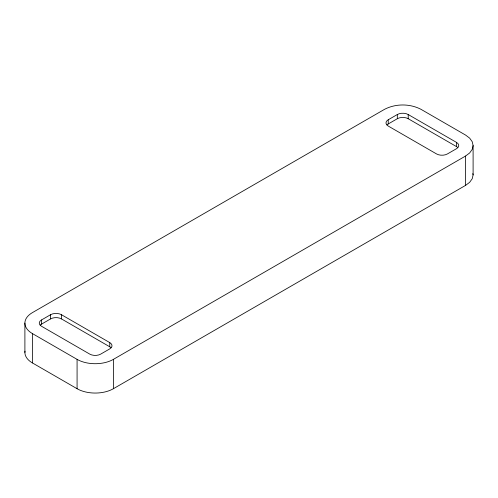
<?xml version="1.0" encoding="UTF-8"?>
<svg xmlns="http://www.w3.org/2000/svg" width="498" height="498" viewBox="0 0 498 498"><rect width="100%" height="100%" fill="white"/><g stroke="black" fill="none" stroke-linecap="round" stroke-linejoin="round"><path stroke-width="0.75" d="M473.1 145.547L472.222 149.388L469.658 152.961L465.58 156.03L113.388 359.369A25.672 14.822 0 0 1 77.078 359.369L32.42 333.585A25.672 14.822 0 0 1 32.42 312.62L384.612 109.286C395.773 103.534 409.761 103.534 420.922 109.286L465.58 135.07L469.658 138.139L472.222 141.712L473.1 145.547L473.1 174.898L472.222 178.732L469.658 182.312L465.58 185.381L113.388 388.714A25.672 14.822 0 0 1 77.078 388.714L32.42 362.93A25.672 14.822 0 0 1 25 351.165M41.496 319.959L50.572 314.717A7.7 4.445 0 0 1 61.466 314.717L109.759 342.599A7.7 4.445 0 0 1 109.759 348.886L100.677 354.128A7.7 4.445 0 0 1 89.789 354.128L41.496 326.246A7.7 4.445 0 0 1 41.496 319.959L41.496 324.148A7.7 4.445 0 0 0 40.276 325.07M388.241 119.763L397.323 114.528A7.7 4.445 0 0 1 408.211 114.528L456.504 142.403A7.7 4.445 0 0 1 456.504 148.697L447.428 153.932A7.7 4.445 0 0 1 436.534 153.932L388.241 126.056A7.7 4.445 0 0 1 388.241 119.763L388.241 123.958A7.7 4.445 0 0 0 387.021 124.88M41.496 324.148L50.572 318.913A7.7 4.445 0 0 1 61.466 318.913L109.759 346.789A7.7 4.445 0 0 1 110.979 347.71M388.241 123.958L397.323 118.717A7.7 4.445 0 0 1 408.211 118.717L456.504 146.599A7.7 4.445 0 0 1 457.724 147.52M472.807 173.621L473.1 174.898M465.58 156.03L465.58 185.381M456.504 142.403L456.504 146.599M408.211 114.528L408.211 118.717M397.323 114.528L397.323 118.717M113.388 359.369L113.388 388.714M109.759 342.599L109.759 346.789M77.078 359.369L77.078 388.714M61.466 314.717L61.466 318.913M50.572 314.717L50.572 318.913M32.42 333.585L32.42 362.93M24.9 323.102L24.9 352.453"/></g></svg>
